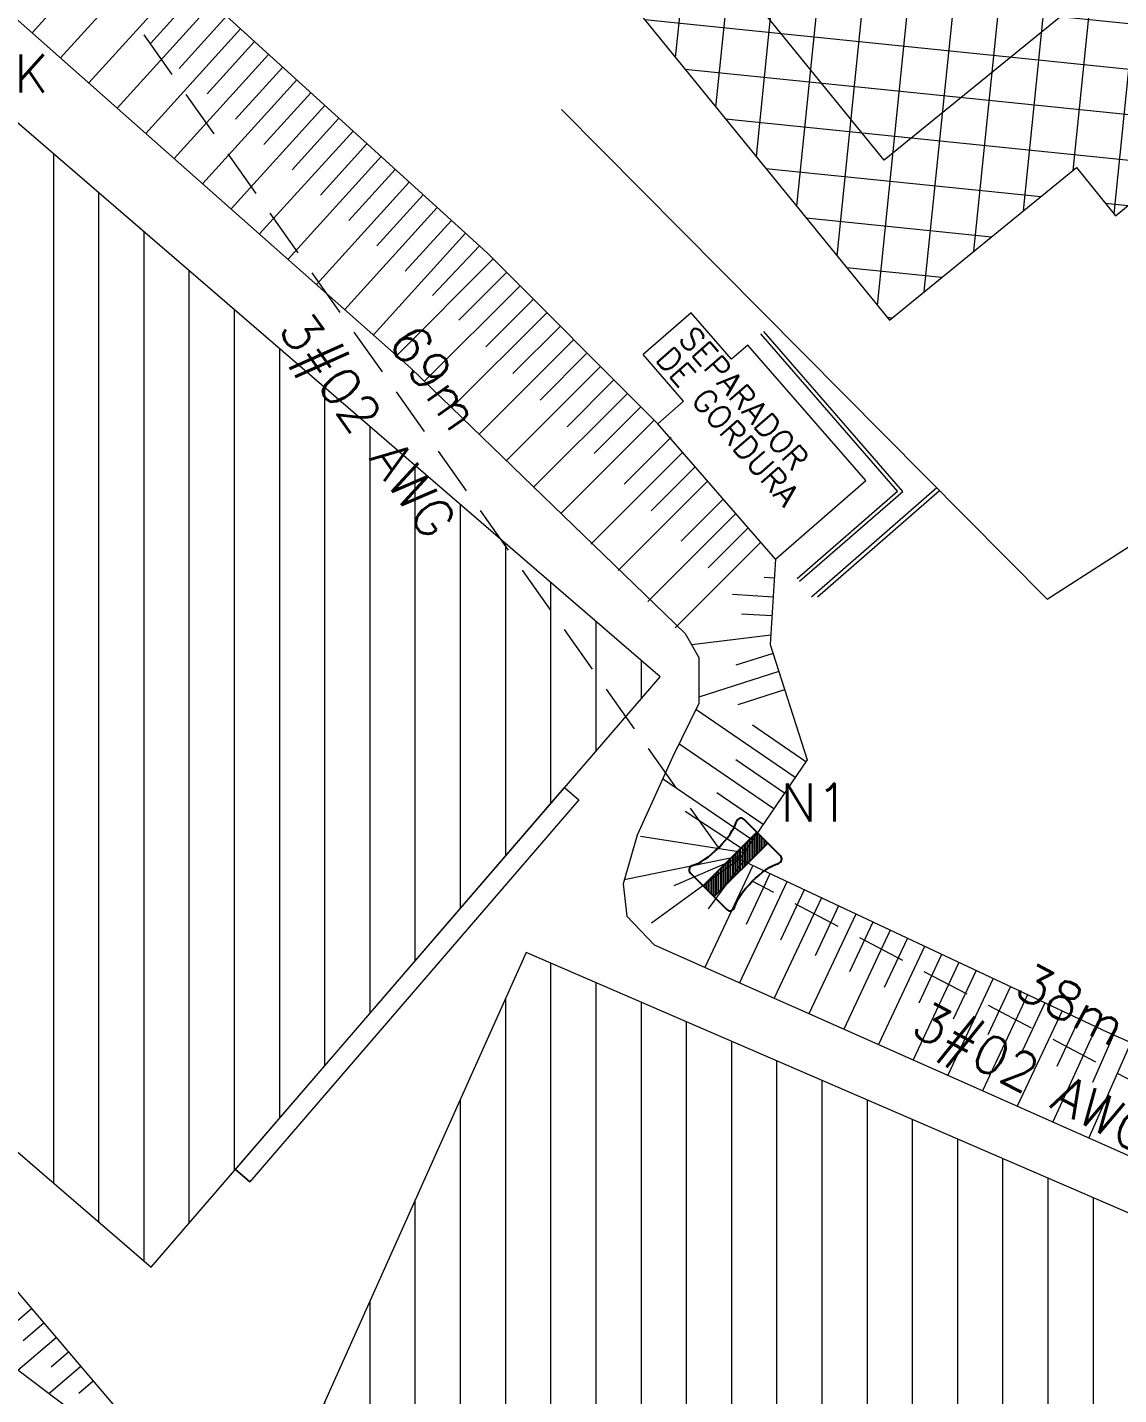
# Model space of a CAD drawing. Header units: millimetres. Extents: x 997 to 4249, y 599 to 1440.
# Drawn here: x 1503.4 to 1587.7, y 907 to 1012.6 of the extents above; entities that cross this region are included whole.
import ezdxf
from ezdxf.enums import TextEntityAlignment as Align

# ---------------------------------------------------------------- set-up
doc = ezdxf.new("R2010")
doc.units = ezdxf.units.MM
doc.linetypes.add('HIDDEN', pattern=[0.375, 0.25, -0.125])
for name, color, linetype in [('AT', 5, 'Continuous'), ('BT', 5, 'Continuous'), ('cercas existentes', 18, 'Continuous'), ('POSTE', 5, 'Continuous'), ('POSTES', 1, 'Continuous'), ('taludes', 9, 'Continuous')]:
    doc.layers.add(name, color=color, linetype=linetype)
doc.styles.add('1mm', font='romans.shx', dxfattribs={"height": 2})
pattern_1 = [(90, (-527604.815, -10865515.9044), (-3.4925, 7e-16), [])]

# ---------------------------------------------------------------- blocks, each defined once
blk = doc.blocks.new('B600.105')
at = {"layer": 'POSTE'}
h = blk.add_hatch(dxfattribs=at)
h.set_pattern_fill('ANSI31', color=256, scale=0.04, angle=270, style=0)
h.paths.add_polyline_path([(0.4, 2), (-0.4, 2), (-0.4, -2), (0.4, -2)])
for p, q in [((1.351, 2), (-1.351, 2)), ((-0.4, 2), (-0.4, -2)), ((0.4, 2), (0.4, -2)), ((-1.351, -2), (1.351, -2))]:
    blk.add_line(p, q, dxfattribs=at)
for centre, start, end in [((-1.351, 1.76), 90, 208.4233), ((1.351, 1.76), 331.5767, 90), ((-1.351, -1.76), 151.5767, 270), ((1.351, -1.76), 270, 28.4233)]:
    blk.add_arc(centre, 0.24, start, end, dxfattribs=at)
blk.add_ellipse((-1.93, 0), major_axis=(0, 1.956), ratio=0.347643, start_param=3.712556, end_param=5.712222, dxfattribs=at)
at = {"layer": 'POSTE', "extrusion": (0, 0, -1)}
blk.add_ellipse((1.93, 0), major_axis=(0, 1.956), ratio=0.347643, start_param=3.712556, end_param=5.712222, dxfattribs=at)
blk = doc.blocks.new('gtfoods1')
at = {"layer": 'taludes', "lineweight": 5}
h = blk.add_hatch(dxfattribs=at)
h.set_pattern_fill('NET', color=256, scale=0.75, angle=-5.834, style=0)
h.set_pattern_definition([(354.166, (-2604.84, -1342.633), (0.355001, 3.474411), []), (84.166, (-2604.84, -1342.633), (-3.474411, 0.355001), [])])
h.paths.add_polyline_path([(-339.99, 340.84), (-336.97, 337.13), (-293.09, 372.88), (-302.61, 384.56), (-334.21, 358.82), (-333.05, 357.39), (-334.58, 356.14), (-338.5, 360.95), (-336.96, 362.2), (-346.71, 374.17), (-351.03, 370.65), (-356.78, 377.7), (-352.46, 381.22), (-364.41, 395.89), (-370.08, 391.26), (-378.72, 401.87), (-380.44, 400.47), (-366.84, 383.78), (-385.83, 368.31), (-380.27, 361.49), (-380.61, 361.21), (-354.44, 329.07)])
h = blk.add_hatch(dxfattribs=at)
h.set_pattern_fill('ANSI31', color=256, scale=0.75, angle=45, style=0)
h.set_pattern_definition(pattern_1)
h.paths.add_polyline_path([(-519.31, 348.88), (-452.01, 290.88, -0.935225), (-449.52, 288.73), (-411.47, 255.93), (-372.16, 301.53), (-480.01, 394.48)])
h.paths.add_polyline_path([(-516.89, 349.28), (-482.48, 319.91), (-479.8, 323.05), (-514.21, 352.42)], flags=24)
h = blk.add_hatch(dxfattribs=at)
h.set_pattern_fill('ANSI31', color=256, scale=0.75, angle=45, style=0)
h.set_pattern_definition(pattern_1)
h.paths.add_polyline_path([(-325.38, 207.69, -0.829311), (-322.19, 207.09, -0.108393), (-322.35, 206.4), (-289.05, 192.24), (-271.79, 232.39), (-382.49, 280.24), (-400.68, 239.7)])
h.paths.add_polyline_path([(-398.14, 242.68), (-363.33, 227.32), (-361.35, 231.81), (-396.15, 247.17)], flags=24)
for p, q in [((-413.26, 359.44), (-420.68, 351.26)), ((-411.09, 357.47), (-418.48, 349.32)), ((-408.92, 355.5), (-416.29, 347.38)), ((-407.83, 354.51), (-411.51, 350.46)), ((-406.74, 353.53), (-414.09, 345.43)), ((-405.66, 352.54), (-409.32, 348.5)), ((-404.57, 351.55), (-411.89, 343.49)), ((-403.49, 350.57), (-407.14, 346.54)), ((-402.4, 349.58), (-409.69, 341.55)), ((-401.31, 348.6), (-404.95, 344.59)), ((-400.23, 347.61), (-407.5, 339.6)), ((-399.14, 346.63), (-402.77, 342.63)), ((-398.06, 345.64), (-405.3, 337.66)), ((-379.78, 345.32, 24.14), (-367.44, 332.89, 24.14)), ((-396.97, 344.66), (-400.58, 340.67)), ((-395.88, 343.67), (-403.1, 335.72)), ((-394.8, 342.68), (-398.4, 338.71)), ((-393.71, 341.7), (-400.9, 333.77)), ((-392.62, 340.71), (-396.21, 336.76)), ((-391.54, 339.73), (-398.71, 331.83)), ((-390.45, 338.74), (-394.03, 334.8)), ((-389.37, 337.76), (-396.51, 329.88)), ((-387.19, 335.78), (-394.31, 327.94)), ((-388.28, 336.77), (-391.85, 332.84)), ((-386.11, 334.8), (-389.75, 330.96)), ((-385.04, 333.79), (-392.5, 326.34)), ((-384.01, 332.75), (-387.71, 329.06)), ((-367.44, 332.89, 24.14), (-342.25, 307.53, 24.14)), ((-382.97, 331.71), (-390.35, 324.35)), ((-381.94, 330.68), (-385.61, 327)), ((-380.9, 329.64), (-388.24, 322.31)), ((-379.86, 328.6), (-383.52, 324.94)), ((-378.83, 327.56), (-386.13, 320.27)), ((-377.79, 326.53), (-381.43, 322.89)), ((-376.75, 325.49), (-384.02, 318.23)), ((-375.72, 324.45), (-379.34, 320.83)), ((-374.68, 323.41), (-381.92, 316.19)), ((-373.64, 322.37), (-377.25, 318.77)), ((-372.61, 321.34), (-379.81, 314.15)), ((-371.31, 320.03), (-374.93, 316.41)), ((-370.41, 318.85), (-377.5, 311.77)), ((-369.45, 317.74), (-372.84, 314.35)), ((-368.48, 316.63), (-375.4, 309.73)), ((-350.77, 316.11), (-360.45, 307.68)), ((-350.57, 315.88), (-360, 307.68)), ((-367.27, 315.24), (-370.52, 311.99)), ((-366.3, 314.13), (-373.09, 307.35)), ((-342.25, 307.53, 24.14), (-331.57, 314.37, 24.14)), ((-365.34, 313.02), (-368.43, 309.94)), ((-364.37, 311.91), (-370.98, 305.31)), ((-363.33, 309.15), (-364.12, 309.19)), ((-363.42, 307.68), (-366.56, 307.87)), ((-363.51, 306.22), (-365.87, 306.36)), ((-363.6, 304.75), (-369.71, 303.99)), ((-363.42, 303.32), (-366.29, 302.41)), ((-362.97, 301.93), (-369.16, 299.95)), ((-362.53, 300.53), (-366.16, 299.37)), ((-361.71, 293.75), (-369.4, 299)), ((-360.89, 294.96), (-365.02, 297.79)), ((-363.37, 291.33), (-370.7, 296.34)), ((-362.54, 292.54), (-366.29, 295.1)), ((-365.02, 288.91), (-371.96, 293.64)), ((-364.2, 290.12), (-367.77, 292.56)), ((-365.85, 287.7), (-374.92, 285.85, -5.65)), ((-365, 286.94), (-368.69, 279.08)), ((-363.68, 286.32), (-365.51, 282.4)), ((-362.35, 285.7), (-366.01, 277.89)), ((-359.69, 284.45), (-363.33, 276.7)), ((-361.02, 285.07), (-362.84, 281.18)), ((-357.04, 283.2), (-360.65, 275.51)), ((-358.36, 283.83), (-360.18, 279.97)), ((-354.38, 281.96), (-357.96, 274.32)), ((-355.71, 282.58), (-357.51, 278.75)), ((-353.05, 281.33), (-354.84, 277.53)), ((-351.73, 280.71), (-355.28, 273.13)), ((-350.4, 280.09), (-352.17, 276.31)), ((-349.07, 279.47), (-352.6, 271.94)), ((-347.74, 278.84), (-349.5, 275.09)), ((-346.41, 278.22), (-349.92, 270.75)), ((-343.76, 276.97), (-347.24, 269.56)), ((-345.09, 277.6), (-346.83, 273.87)), ((-341.1, 275.73), (-344.56, 268.37)), ((-342.43, 276.35), (-344.16, 272.66)), ((-339.78, 275.1), (-341.5, 271.44)), ((-338.45, 274.48), (-341.81, 267.15)), ((-337.11, 273.87), (-338.74, 270.19)), ((-335.77, 273.28), (-339.03, 265.91)), ((-420.71, 252.72, -152.54), (-424.17, 249.77, -152.54)), ((-419.76, 251.61, -152.54), (-421.36, 250.24, -152.54)), ((-418.81, 250.49, -152.54), (-421.77, 247.96, -152.54)), ((-417.86, 249.37, -152.54), (-419.21, 248.22, -152.54)), ((-416.9, 248.26, -152.54), (-419.37, 246.15, -152.54)), ((-415.95, 247.14, -152.54), (-417.06, 246.19, -152.54))]:
    blk.add_line(p, q, dxfattribs=at)
for points, elevation in [([(-703.47, 465.31), (-689.46, 472.8), (-638.04, 484.02), (-628.6, 481.55), (-616.18, 472.25), (-607.66, 469.85), (-579.35, 478.12), (-559.63, 473.27), (-518.85, 458.02), (-504.68, 456.59), (-499.8, 448.02), (-490.73, 427.53), (-474.43, 410.69), (-460.79, 400.81), (-451.08, 395.67), (-423.38, 368.62), (-385.52, 334.26), (-372.34, 321.07)], -0.6), ([(-703.47, 465.31), (-673.91, 468.16), (-644.14, 472.8), (-641.51, 473.32), (-621.99, 460.09), (-606.87, 458.7), (-583.7, 465.48), (-522.03, 436.66), (-497.24, 412.52), (-453.02, 379.87), (-391.4, 325.37), (-370.22, 304.86)], -4.91), ([(-407.39, 237.1), (-424.21, 256.83), (-452.52, 283.21), (-505.88, 328.62), (-514.04, 335.08), (-514.04, 335.08)], -9.61), ([(-370.22, 304.86), (-369.15, 303.02), (-369.17, 299.47), (-371.18, 295.36), (-373.93, 289.3), (-375.01, 285.54), (-374.72, 283.03), (-372.62, 280.83), (-307.33, 251.84), (-261.22, 234.93)], -5.65), ([(-379.54, 292.98), (-378.43, 292.02), (-403.84, 262.53), (-404.96, 263.49), (-379.54, 292.98)], -6.5), ([(-379.54, 292.98), (-378.43, 292.02)], -6.5), ([(-378.43, 292.02), (-403.84, 262.53)], -6.5), ([(-404.96, 263.49), (-403.84, 262.53)], -6.5)]:
    blk.add_lwpolyline(points, dxfattribs=dict(at, elevation=elevation))
for points, elevation in [([(-339.99, 340.84), (-336.97, 337.13), (-293.09, 372.88), (-302.61, 384.56), (-334.21, 358.82), (-333.05, 357.39), (-334.58, 356.14), (-338.5, 360.95), (-336.96, 362.2), (-346.71, 374.17), (-351.03, 370.65), (-356.78, 377.7), (-352.46, 381.22), (-364.41, 395.89), (-370.08, 391.26), (-378.72, 401.87), (-380.44, 400.47), (-366.84, 383.78), (-385.83, 368.31), (-380.27, 361.49), (-380.61, 361.21), (-354.44, 329.07)], 24.14), ([(-519.31, 348.88), (-411.47, 255.93), (-372.16, 301.53), (-480.01, 394.48)], -6.5), ([(-354.84, 341.41), (-364.33, 353.06), (-350.68, 364.18), (-341.19, 352.52)], 24.14), ([(-400.68, 239.7), (-289.05, 192.24), (-271.79, 232.39), (-382.49, 280.24)], -5.58)]:
    blk.add_lwpolyline(points, close=True, dxfattribs=dict(at, elevation=elevation))
at = {"layer": 'taludes', "lineweight": 5, "elevation": -14.99}
blk.add_lwpolyline([(-407.39, 237.1), (-427.41, 252.22), (-481.77, 295.99), (-511.5, 320.08), (-513.68, 321.36), (-515.42, 321.81), (-517.11, 321.64), (-519.54, 320.41), (-549.36, 286.09), (-550.04, 285.61, -0.188455), (-563.97, 283.74)], format="xyb", dxfattribs=at)
at = {"layer": 'taludes', "lineweight": 5}
for points in [[(-369.76, 329.62), (-373.46, 326.4)], [(-366.63, 326.04), (-369.76, 329.62)], [(-361.56, 309.12), (-353.81, 315.86), (-364.38, 328)], [(-361.37, 308.9), (-353.4, 315.83), (-364.15, 328.19)], [(-370.34, 322.81), (-373.46, 326.4)], [(-365.37, 327.13), (-366.63, 326.04)], [(-356.27, 316.67), (-365.37, 327.13)], [(-372.34, 321.07), (-370.34, 322.81)], [(-363.24, 310.61), (-372.34, 321.07)], [(-363.24, 310.61), (-356.27, 316.67)], [(-363.24, 310.61), (-363.64, 304.02), (-363.64, 304.02), (-360.79, 295.1), (-360.79, 295.1), (-366.03, 287.43), (-337.63, 274.1), (-298.88, 256.98), (-258.8, 241)], [(-365.58, 288.09), (-370.21, 291.11)], [(-365.77, 287.95), (-373.67, 289.18)], [(-366.03, 287.43), (-372.83, 282.49)], [(-366.08, 287.55), (-371.1, 285.39)], [(-365.71, 287.32), (-368.45, 283.61)]]:
    blk.add_lwpolyline(points, dxfattribs=at)
at = {"layer": 'taludes', "lineweight": 5, "style": '1mm'}
for s, p in [('SEPARADOR ', (-370.82, 327.59)), ('DE GORDURA', (-372.59, 326.03))]:
    blk.add_text(s, height=1.76, rotation=311.024, dxfattribs=at).set_placement(p)

msp = doc.modelspace()

# ---------------------------------------------------------------- linework, layer by layer
at = {"layer": 'AT', "linetype": 'HIDDEN', "lineweight": 5, "ltscale": 15}
for p, q in [((1556.82, 949.25, 12.07), (1507.97, 1018.32, 12.07)), ((1605.89, 922.22, 12.07), (1559.41, 946.66, 12.07))]:
    msp.add_line(p, q, dxfattribs=at)

# ---------------------------------------------------------------- block references
at = {"layer": 'cercas existentes', "color": 1}
msp.add_blockref('gtfoods1', (1924.45, 660.92), dxfattribs=at)
at = {"layer": 'POSTES', "lineweight": 5, "xscale": 1.466666666666667, "yscale": 1.466666666666667, "zscale": 1.466666666666667, "rotation": 315.0000000343306}
msp.add_blockref('B600.105', (1558.12, 947.95, 12.07), dxfattribs=at)

# ---------------------------------------------------------------- texts
at = {"layer": 'BT', "lineweight": 5, "style": '1mm'}
for s, p in [('ELO 65K', (1488.07, 1007.57, 12.07)), ('N1', (1561.62, 951.26, 12.07))]:
    msp.add_text(s, height=2.933, dxfattribs=at).set_placement(p)
at = {"layer": 'BT', "color": 5, "lineweight": 5, "style": '1mm'}
for s, rotation, p in [('3#02 AWG', 305.269, (1528.52, 981.04, 12.07)), ('69m', 305.269, (1533.71, 984.71, 12.07)), ('38m', 332.2704, (1583.4, 935.86, 12.07)), ('3#02 AWG', 332.2645, (1580.44, 930.24, 12.07))]:
    msp.add_text(s, height=2.933, rotation=rotation, dxfattribs=at).set_placement(p, align=Align.CENTER)

doc.saveas('drawing.dxf')
